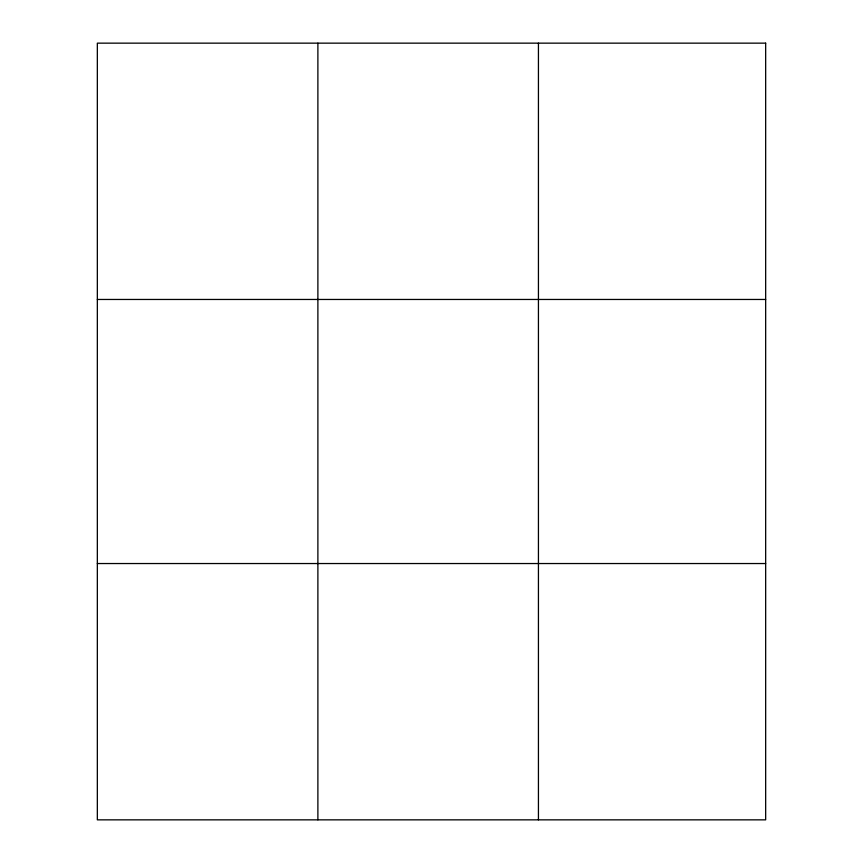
<?xml version="1.0" encoding="UTF-8"?>
<svg xmlns="http://www.w3.org/2000/svg" width="863" height="863" viewBox="0 0 863 863"><rect width="100%" height="100%" fill="white"/><g stroke="black" fill="none" stroke-linecap="round" stroke-linejoin="round"><path stroke-width="1.29" d="M317.886 819.85L317.886 43.15M538.436 819.85L538.436 43.15M97.336 299.461L765.664 299.461M97.336 563.539L765.664 563.539M765.664 43.15L765.664 819.85L97.336 819.85L97.336 43.15L765.664 43.15"/></g></svg>
